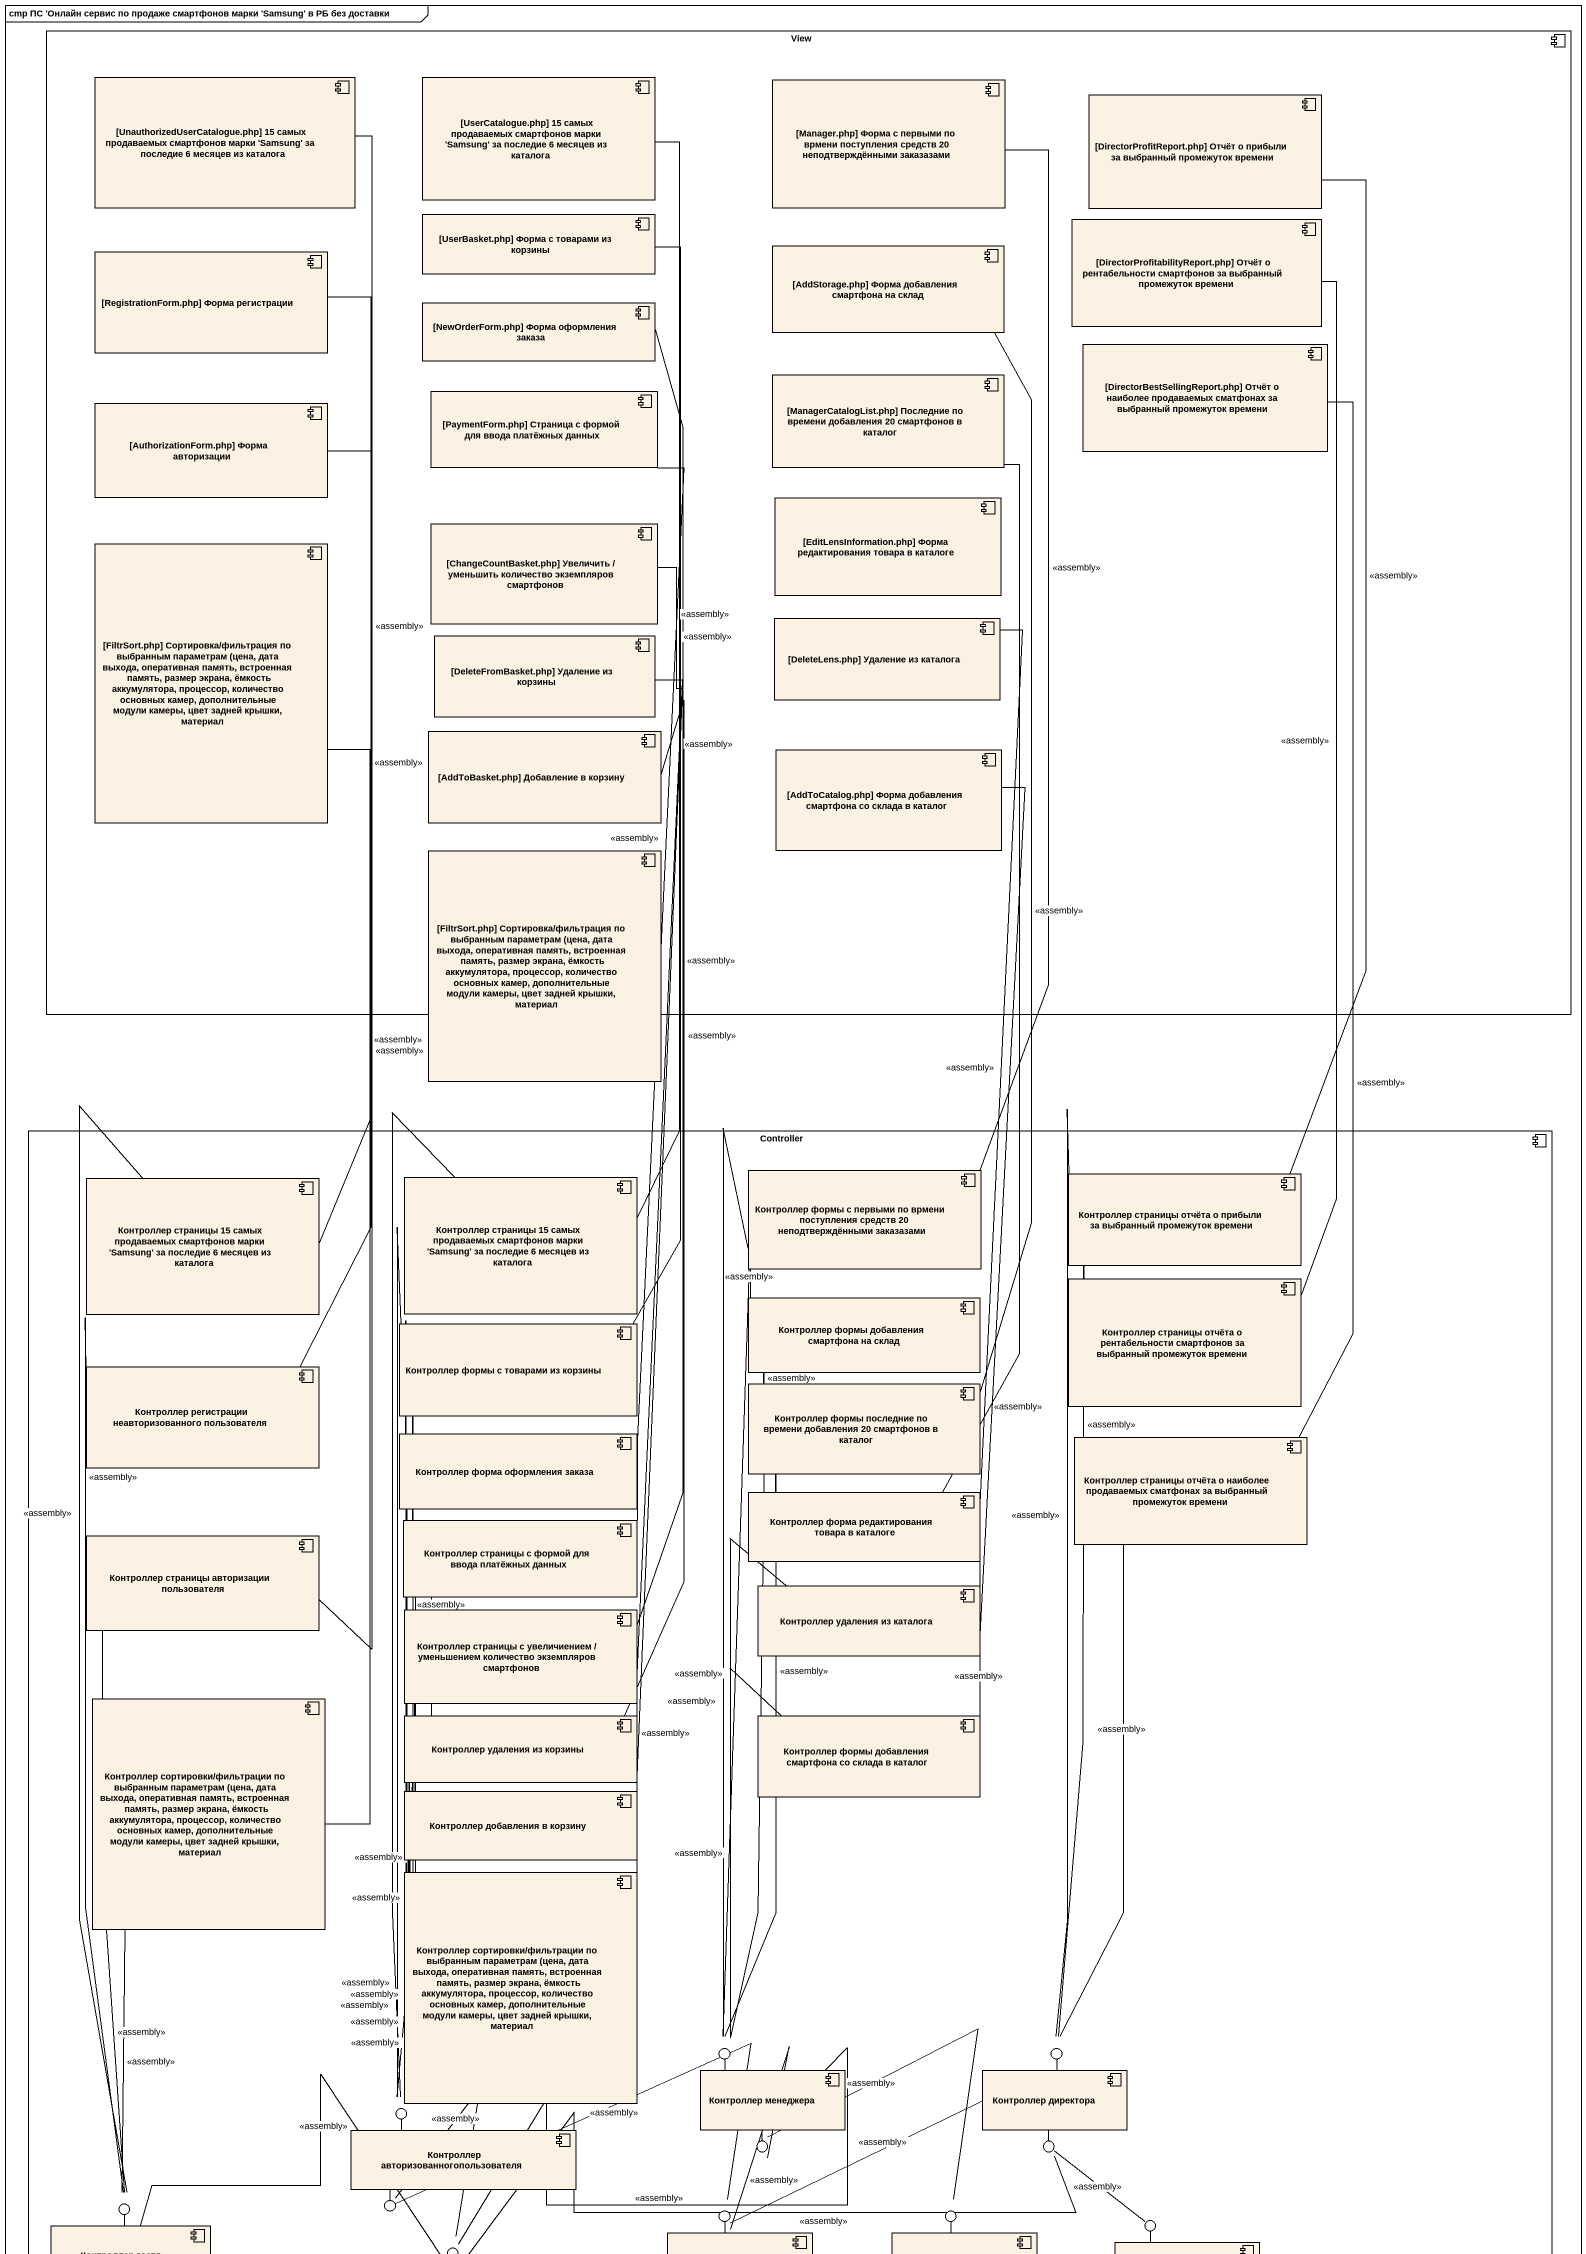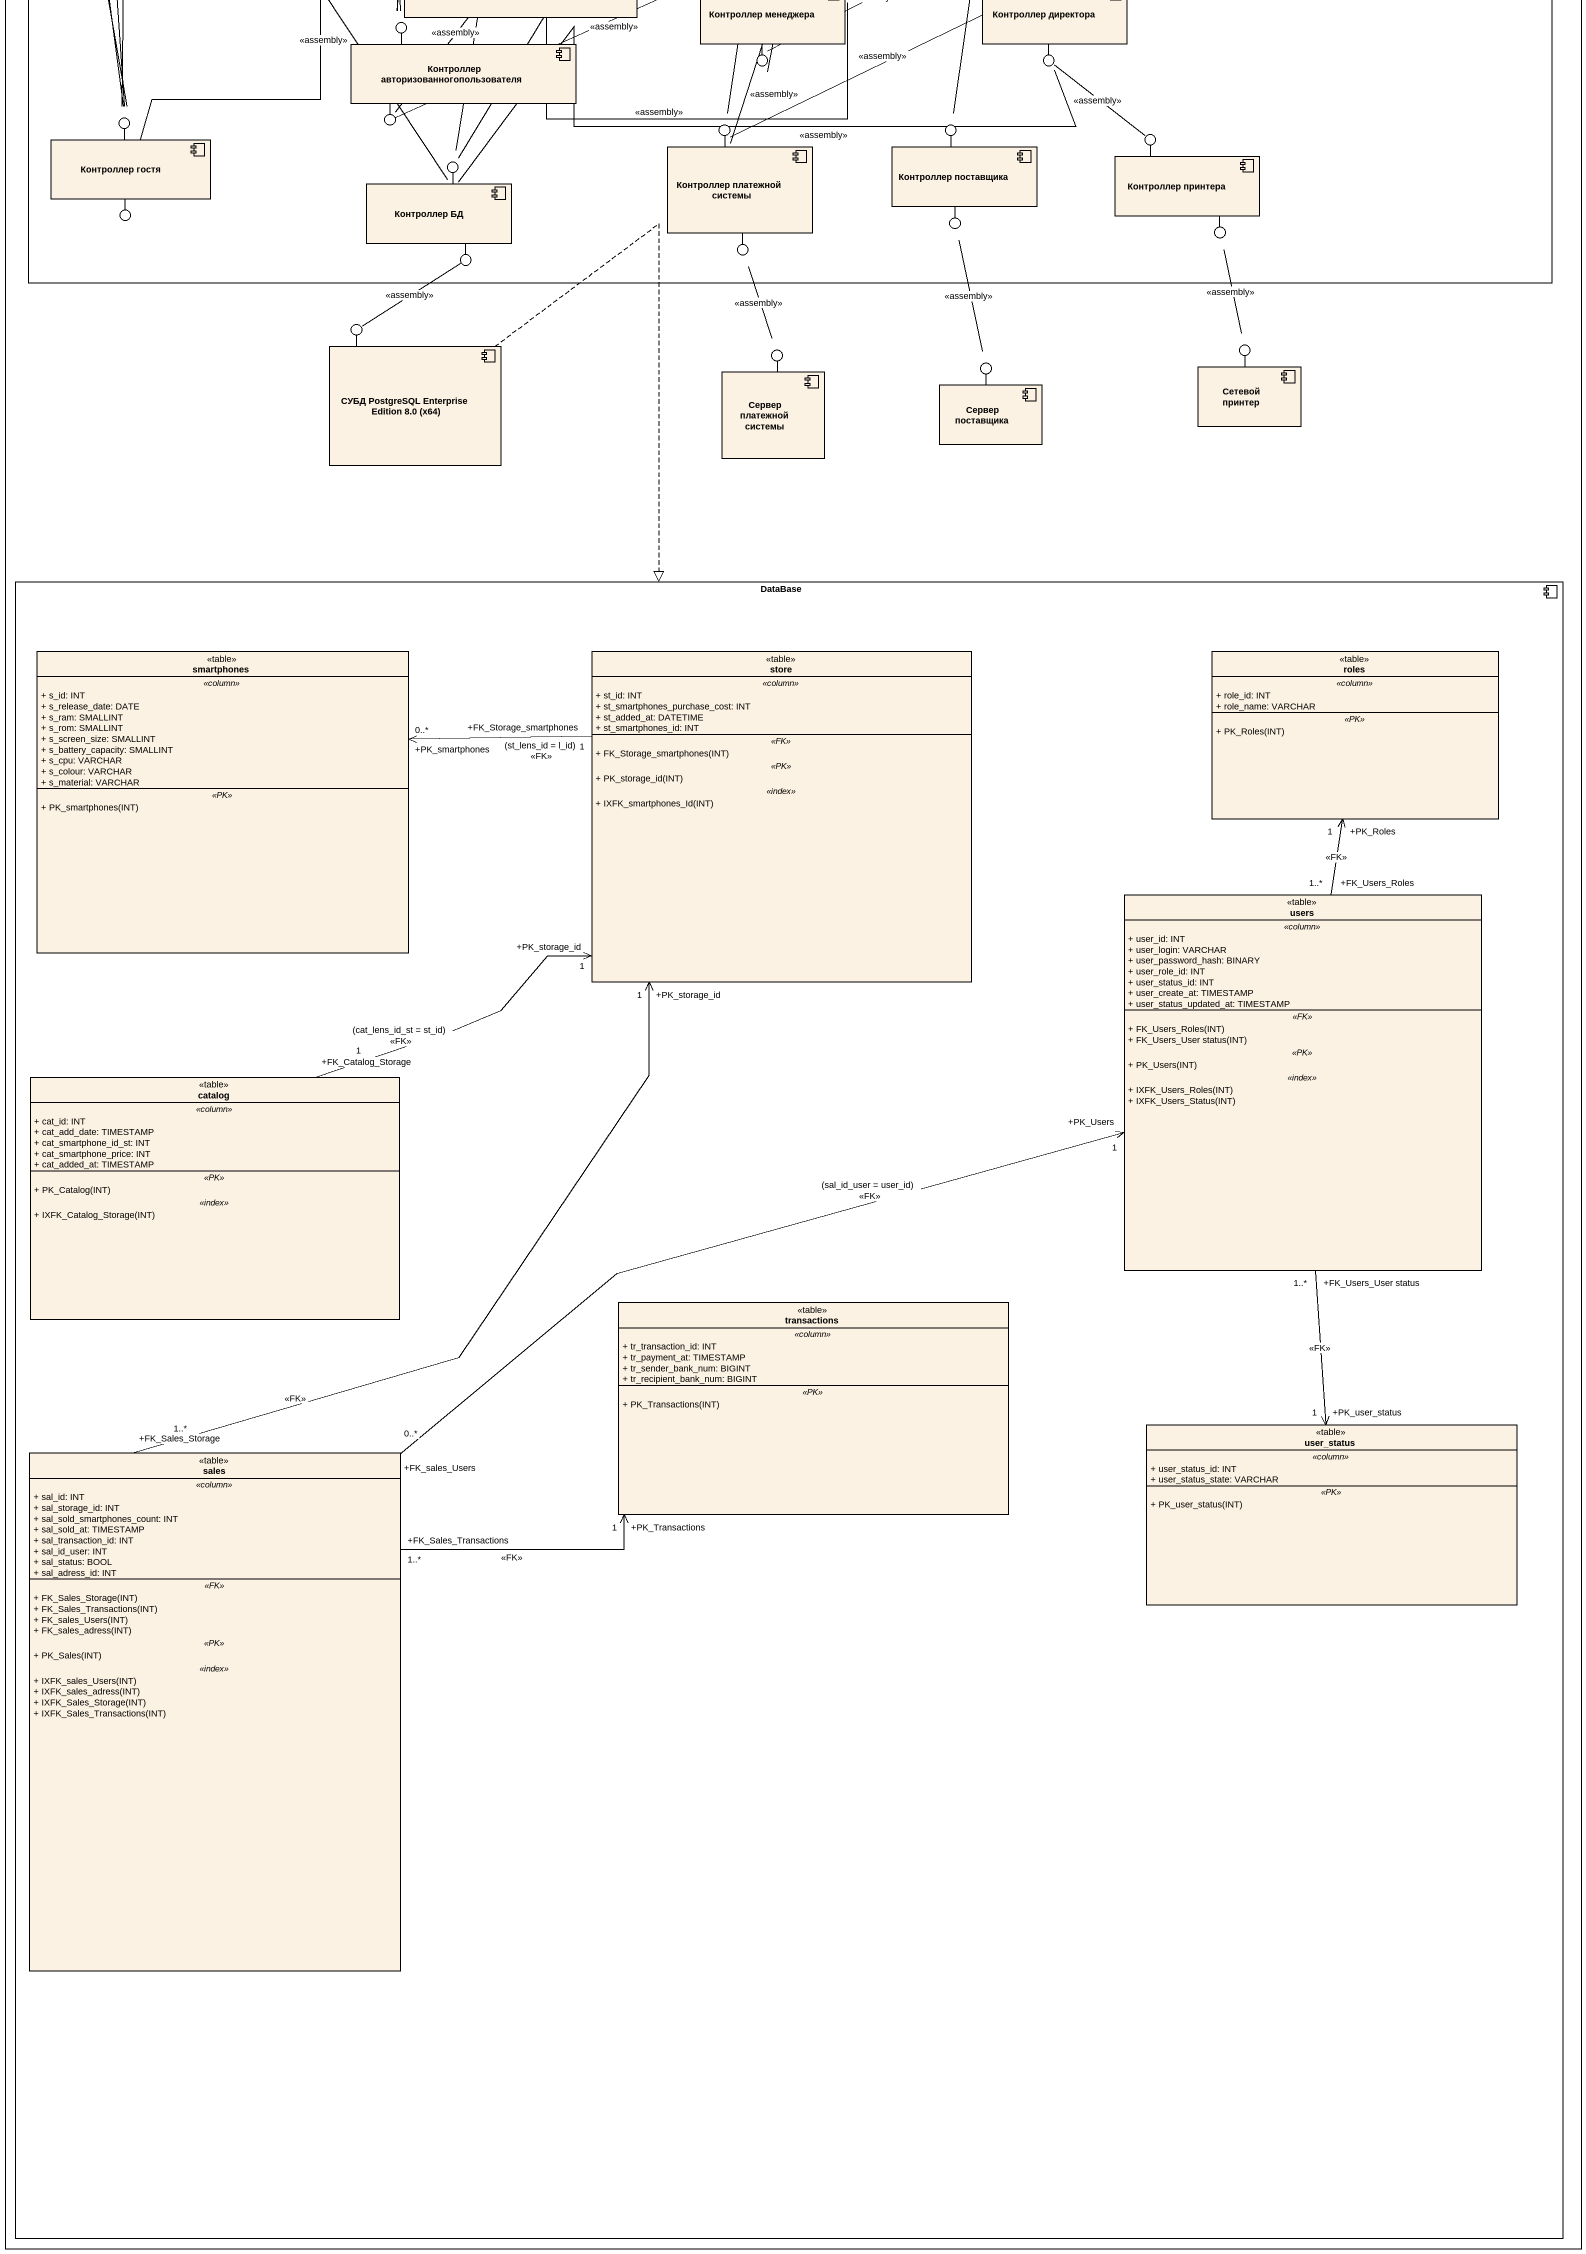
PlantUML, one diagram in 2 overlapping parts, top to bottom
@startuml
mainframe cmp ПС 'Онлайн сервис по продаже смартфонов марки 'Samsung' в РБ без доставки
allowmixing
hide circle
hide empty members
skinparam classAttributeIconSize 0
component View {
  component "[UnauthorizedUserCatalogue.php] 15 самых продаваемых смартфонов марки 'Samsung' за последие 6 месяцев из каталога" as UnauthorizedUserCatalogue
  component "[UserCatalogue.php] 15 самых продаваемых смартфонов марки 'Samsung' за последие 6 месяцев из каталога" as UserCatalogue_php_15_самых
  component "[Manager.php] Форма с первыми по врмени поступления средств 20 неподтверждёнными заказазами" as Manager_php_Форма_с_первыми
  component "[DirectorProfitReport.php] Отчёт о прибыли за выбранный промежуток времени" as DirectorProfitReport_php
  component "[UserBasket.php] Форма с товарами из корзины" as UserBasket_php_Форма_с
  component "[DirectorProfitabilityReport.php] Отчёт о рентабельности смартфонов за выбранный промежуток времени" as DirectorProfitabilityReport
  component "[RegistrationForm.php] Форма регистрации" as RegistrationForm_php_Форма
  component "[AddStorage.php] Форма добавления смартфона на склад" as AddStorage_php_Форма
  component "[NewOrderForm.php] Форма оформления заказа" as NewOrderForm_php_Форма
  component "[DirectorBestSellingReport.php] Отчёт о наиболее продаваемых сматфонах за выбранный промежуток времени" as DirectorBestSellingReport
  component "[PaymentForm.php] Страница с формой для ввода платёжных данных" as PaymentForm_php_Страница_с
  component "[ManagerCatalogList.php] Последние по времени добавления 20 смартфонов в каталог" as ManagerCatalogList_php
  component "[AuthorizationForm.php] Форма авторизации" as AuthorizationForm_php_Форма
  component "[EditLensInformation.php] Форма редактирования товара в каталоге" as EditLensInformation_php
  component "[FiltrSort.php] Сортировка/фильтрация по выбранным параметрам (цена, дата выхода, оперативная память, встроенная память, размер экрана, ёмкость аккумулятора, процессор, количество основных камер, дополнительные модули камеры, цвет задней крышки, материал" as FiltrSort_php_Сортировка
  component "[ChangeCountBasket.php] Увеличить / уменьшить количество экземпляров смартфонов" as ChangeCountBasket_php
  component "[DeleteLens.php] Удаление из каталога" as DeleteLens_php_Удаление_из
  component "[DeleteFromBasket.php] Удаление из корзины" as DeleteFromBasket_php
  component "[AddToBasket.php] Добавление в корзину" as AddToBasket_php_Добавление
  component "[AddToCatalog.php] Форма добавления смартфона со склада в каталог" as AddToCatalog_php_Форма
}
component "[FiltrSort.php] Сортировка/фильтрация по выбранным параметрам (цена, дата выхода, оперативная память, встроенная память, размер экрана, ёмкость аккумулятора, процессор, количество основных камер, дополнительные модули камеры, цвет задней крышки, материал" as FiltrSort_php_Сортировка_2
component Controller {
  component "Контроллер формы с первыми по врмени поступления средств 20 неподтверждёнными заказазами" as Контроллер_формы_с_первыми
  component "Контроллер страницы 15 самых продаваемых смартфонов марки 'Samsung' за последие 6 месяцев из каталога" as Контроллер_страницы_15
  component "Контроллер страницы 15 самых продаваемых смартфонов марки 'Samsung' за последие 6 месяцев из каталога" as Контроллер_страницы_15_2
  component "Контроллер страницы отчёта о прибыли за выбранный промежуток времени" as Контроллер_страницы_отчёта
  component "Контроллер страницы отчёта о рентабельности смартфонов за выбранный промежуток времени" as Контроллер_страницы_отчёта_2
  component "Контроллер формы с товарами из корзины" as Контроллер_формы_с_товарами
  component "Контроллер формы добавления смартфона на склад" as Контроллер_формы_добавления
  component "Контроллер регистрации неавторизованного пользователя" as Контроллер_регистрации
  component "Контроллер формы последние по времени добавления 20 смартфонов в каталог" as Контроллер_формы_последние
  component "Контроллер форма оформления заказа" as Контроллер_форма_оформления
  component "Контроллер страницы отчёта о наиболее продаваемых сматфонах за выбранный промежуток времени" as Контроллер_страницы_отчёта_3
  component "Контроллер страницы с формой для ввода платёжных данных" as Контроллер_страницы_с
  component "Контроллер форма редактирования товара в каталоге" as Контроллер_форма
  component "Контроллер страницы авторизации пользователя" as Контроллер_страницы
  component "Контроллер удаления из каталога" as Контроллер_удаления_из
  component "Контроллер страницы с увеличиением / уменьшением количество экземпляров смартфонов" as Контроллер_страницы_с_2
  component "Контроллер сортировки/фильтрации по выбранным параметрам (цена, дата выхода, оперативная память, встроенная память, размер экрана, ёмкость аккумулятора, процессор, количество основных камер, дополнительные модули камеры, цвет задней крышки, материал" as Контроллер_сортировки
  component "Контроллер удаления из корзины" as Контроллер_удаления_из_2
  component "Контроллер формы добавления смартфона со склада в каталог" as Контроллер_формы_добавления_2
  component "Контроллер добавления в корзину" as Контроллер_добавления_в
  component "Контроллер сортировки/фильтрации по выбранным параметрам (цена, дата выхода, оперативная память, встроенная память, размер экрана, ёмкость аккумулятора, процессор, количество основных камер, дополнительные модули камеры, цвет задней крышки, материал" as Контроллер_сортировки_2
  component "Контроллер менеджера" as Контроллер_менеджера
  component "Контроллер директора" as Контроллер_директора
  component "Контроллер авторизованногопользователя" as Контроллер
  component "Контроллер гостя" as Контроллер_гостя
  component "Контроллер платежной системы" as Контроллер_платежной_системы
  component "Контроллер поставщика" as Контроллер_поставщика
  component "Контроллер принтера" as Контроллер_принтера
  component "Контроллер БД" as Контроллер_БД
}
() " " as lollipop1
() " " as lollipop2
() " " as lollipop3
() " " as lollipop4
() " " as lollipop5
() " " as lollipop6
() " " as lollipop7
() " " as lollipop8
() " " as lollipop9
() " " as lollipop10
() " " as lollipop11
() " " as lollipop12
() " " as lollipop13
() " " as lollipop14
() " " as lollipop15
() " " as lollipop16
() " " as lollipop17
component "СУБД PostgreSQL Enterprise Edition 8.0 (x64)" as СУБД_PostgreSQL_Enterprise
() " " as lollipop18
() " " as lollipop19
() " " as lollipop20
component "Сервер платежной системы" as Сервер_платежной_системы
component "Сервер поставщика" as Сервер_поставщика
component "Сетевой принтер" as Сетевой_принтер
component "DataBase" as DataBase_ {
  class smartphones <<table>> {
    .. <<column>> ..
    + s_id: INT
    + s_release_date: DATE
    + s_ram: SMALLINT
    + s_rom: SMALLINT
    + s_screen_size: SMALLINT
    + s_battery_capacity: SMALLINT
    + s_cpu: VARCHAR
    + s_colour: VARCHAR
    + s_material: VARCHAR
    .. <<PK>> ..
    + PK_smartphones(INT)
  }
  class store <<table>> {
    .. <<column>> ..
    + st_id: INT
    + st_smartphones_purchase_cost: INT
    + st_added_at: DATETIME
    + st_smartphones_id: INT
    .. <<FK>> ..
    + FK_Storage_smartphones(INT)
    .. <<PK>> ..
    + PK_storage_id(INT)
    .. <<index>> ..
    + IXFK_smartphones_Id(INT)
  }
  class roles <<table>> {
    .. <<column>> ..
    + role_id: INT
    + role_name: VARCHAR
    .. <<PK>> ..
    + PK_Roles(INT)
  }
  class users <<table>> {
    .. <<column>> ..
    + user_id: INT
    + user_login: VARCHAR
    + user_password_hash: BINARY
    + user_role_id: INT
    + user_status_id: INT
    + user_create_at: TIMESTAMP
    + user_status_updated_at: TIMESTAMP
    .. <<FK>> ..
    + FK_Users_Roles(INT)
    + FK_Users_User status(INT)
    .. <<PK>> ..
    + PK_Users(INT)
    .. <<index>> ..
    + IXFK_Users_Roles(INT)
    + IXFK_Users_Status(INT)
  }
  class catalog <<table>> {
    .. <<column>> ..
    + cat_id: INT
    + cat_add_date: TIMESTAMP
    + cat_smartphone_id_st: INT
    + cat_smartphone_price: INT
    + cat_added_at: TIMESTAMP
    .. <<PK>> ..
    + PK_Catalog(INT)
    .. <<index>> ..
    + IXFK_Catalog_Storage(INT)
  }
  class transactions <<table>> {
    .. <<column>> ..
    + tr_transaction_id: INT
    + tr_payment_at: TIMESTAMP
    + tr_sender_bank_num: BIGINT
    + tr_recipient_bank_num: BIGINT
    .. <<PK>> ..
    + PK_Transactions(INT)
  }
  class user_status <<table>> {
    .. <<column>> ..
    + user_status_id: INT
    + user_status_state: VARCHAR
    .. <<PK>> ..
    + PK_user_status(INT)
  }
  class sales <<table>> {
    .. <<column>> ..
    + sal_id: INT
    + sal_storage_id: INT
    + sal_sold_smartphones_count: INT
    + sal_sold_at: TIMESTAMP
    + sal_transaction_id: INT
    + sal_id_user: INT
    + sal_status: BOOL
    + sal_adress_id: INT
    .. <<FK>> ..
    + FK_Sales_Storage(INT)
    + FK_Sales_Transactions(INT)
    + FK_sales_Users(INT)
    + FK_sales_adress(INT)
    .. <<PK>> ..
    + PK_Sales(INT)
    .. <<index>> ..
    + IXFK_sales_Users(INT)
    + IXFK_sales_adress(INT)
    + IXFK_Sales_Storage(INT)
    + IXFK_Sales_Transactions(INT)
  }
}
Контроллер_менеджера -up- lollipop1
Контроллер_директора -up- lollipop2
Контроллер -up- lollipop3
Контроллер_менеджера -- lollipop4
Контроллер_директора -- lollipop5
Контроллер_гостя -up- lollipop6
Контроллер -- lollipop7
Контроллер_платежной_системы -up- lollipop8
Контроллер_поставщика -up- lollipop9
Контроллер_принтера -up- lollipop10
Контроллер_БД -up- lollipop11
Контроллер_гостя -- lollipop12
Контроллер_поставщика -- lollipop13
Контроллер_БД -- lollipop14
Контроллер_платежной_системы -- lollipop15
Контроллер_принтера -- lollipop16
СУБД_PostgreSQL_Enterprise -up- lollipop17
Сервер_платежной_системы -up- lollipop18
Сервер_поставщика -up- lollipop19
Сетевой_принтер -up- lollipop20
UnauthorizedUserCatalogue -- Контроллер_страницы_15 : <<assembly>>
UserCatalogue_php_15_самых -- Контроллер_страницы_15_2 : <<assembly>>
Manager_php_Форма_с_первыми -- Контроллер_формы_с_первыми : <<assembly>>
DirectorProfitReport_php -- Контроллер_страницы_отчёта : <<assembly>>
UserBasket_php_Форма_с -- Контроллер_формы_с_товарами : <<assembly>>
DirectorProfitabilityReport -- Контроллер_страницы_отчёта_2 : <<assembly>>
RegistrationForm_php_Форма -- Контроллер_регистрации : <<assembly>>
AddStorage_php_Форма -- Контроллер_формы_последние : <<assembly>>
NewOrderForm_php_Форма -- Контроллер_страницы_с_2 : <<assembly>>
DirectorBestSellingReport -- Контроллер_страницы_отчёта_3 : <<assembly>>
PaymentForm_php_Страница_с -- Контроллер_страницы_с : <<assembly>>
ManagerCatalogList_php -- Контроллер_форма : <<assembly>>
AuthorizationForm_php_Форма -- Контроллер_страницы : <<assembly>>
FiltrSort_php_Сортировка -- Контроллер_сортировки : <<assembly>>
AddToBasket_php_Добавление -- Контроллер_удаления_из_2 : <<assembly>>
Контроллер_формы_с_первыми -- lollipop1 : <<assembly>>
Контроллер_страницы_15 -- lollipop6 : <<assembly>>
Контроллер_страницы_15_2 -- lollipop3 : <<assembly>>
Контроллер_страницы_отчёта -- lollipop2 : <<assembly>>
Контроллер_страницы_отчёта_2 -- lollipop2 : <<assembly>>
Контроллер_формы_с_товарами -- lollipop3 : <<assembly>>
Контроллер_формы_добавления -- lollipop1 : <<assembly>>
Контроллер_регистрации -- lollipop6 : <<assembly>>
Контроллер_формы_последние -- lollipop1 : <<assembly>>
Контроллер_форма_оформления -- lollipop3 : <<assembly>>
Контроллер_страницы_отчёта_3 -- lollipop2 : <<assembly>>
Контроллер_страницы_с -- lollipop3 : <<assembly>>
Контроллер_форма -- lollipop1 : <<assembly>>
Контроллер_страницы -- lollipop6 : <<assembly>>
Контроллер_удаления_из -up- DeleteLens_php_Удаление_из : <<assembly>>
Контроллер_удаления_из -- lollipop1 : <<assembly>>
Контроллер_страницы_с_2 -- lollipop3 : <<assembly>>
Контроллер_сортировки -- lollipop6 : <<assembly>>
Контроллер_удаления_из_2 -- lollipop3 : <<assembly>>
Контроллер_формы_добавления_2 -up- AddToCatalog_php_Форма : <<assembly>>
Контроллер_формы_добавления_2 -- lollipop1 : <<assembly>>
Контроллер_добавления_в -up- DeleteFromBasket_php : <<assembly>>
Контроллер_добавления_в -- lollipop3 : <<assembly>>
Контроллер_сортировки_2 -up- ChangeCountBasket_php : <<assembly>>
Контроллер_сортировки_2 -- lollipop3 : <<assembly>>
lollipop4 -- lollipop8 : <<assembly>>
lollipop4 -right- lollipop9 : <<assembly>>
lollipop4 -left- lollipop11 : <<assembly>>
lollipop5 -left- lollipop8 : <<assembly>>
lollipop5 -- lollipop10 : <<assembly>>
lollipop5 -left- lollipop11 : <<assembly>>
lollipop7 -right- lollipop8 : <<assembly>>
lollipop7 -- lollipop11 : <<assembly>>
lollipop12 -right- lollipop11 : <<assembly>>
lollipop13 -- lollipop19 : <<assembly>>
lollipop14 -- lollipop17 : <<assembly>>
lollipop15 -- lollipop18 : <<assembly>>
lollipop16 -- lollipop20 : <<assembly>>
СУБД_PostgreSQL_Enterprise ..|> DataBase_
DataBase_ "+FK_sales_Users\n0..*" -up-> "+PK_Users\n1" users : (sal_id_user = user_id)\n<<FK>>
store "+FK_Storage_smartphones\n1" -left-> "+PK_smartphones\n0..*" smartphones : (st_lens_id = l_id)\n<<FK>>
users "+FK_Users_Roles\n1..*" -up-> "+PK_Roles\n1" roles : <<FK>>
users "+FK_Users_User status\n1..*" --> "+PK_user_status\n1" user_status : <<FK>>
catalog "+FK_Catalog_Storage\n1" -up-> "+PK_storage_id\n1" store : (cat_lens_id_st = st_id)\n<<FK>>
sales "+FK_Sales_Storage\n1..*" -up-> "+PK_storage_id\n1" store : <<FK>>
sales "+FK_Sales_Transactions\n1..*" -right-> "+PK_Transactions\n1" transactions : <<FK>>
@enduml
